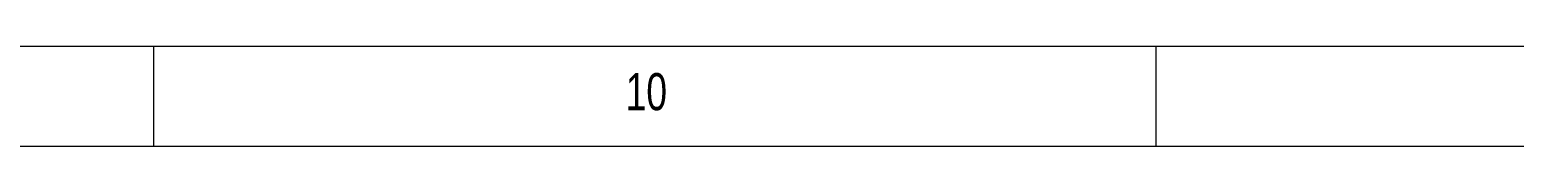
# Model space of a CAD drawing. Header units: millimetres. Extents: x 5 to 589, y 5 to 415.
# Drawn here: x 440.8 to 514.9, y 410 to 415 of the extents above; entities that cross this region are included whole.
import ezdxf

# ---------------------------------------------------------------- set-up
doc = ezdxf.new("R2010")
doc.units = ezdxf.units.MM
doc.styles.add('SLDTEXTSTYLE0', font='TXT', dxfattribs={"width": 0.75})

msp = doc.modelspace()

# ---------------------------------------------------------------- linework, layer by layer
at = {"color": 7, "linetype": 'Continuous', "lineweight": 0}
for p, q in [((589, 415), (5, 415)), ((447, 410), (447, 415)), ((497, 415), (497, 410)), ((584, 410), (10, 410))]:
    msp.add_line(p, q, dxfattribs=at)

# ---------------------------------------------------------------- texts
at = {"color": 7, "linetype": 'Continuous', "lineweight": 0, "insert": (470.542, 413.668), "char_height": 1.8521, "attachment_point": 1, "style": 'SLDTEXTSTYLE0'}
msp.add_mtext('10', dxfattribs=at)

doc.saveas('drawing.dxf')
